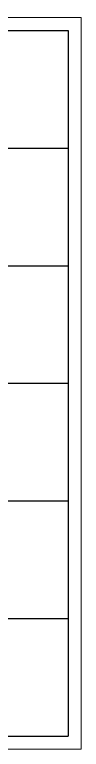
# Model space of a CAD drawing. Header units: inches. Extents: x 1824 to 2531, y 1185 to 2290.
# Drawn here: x 2410.78 to 2414.58, y 1931.61 to 1973.77 of the extents above; entities that cross this region are included whole.
import ezdxf

# ---------------------------------------------------------------- set-up
doc = ezdxf.new("R2010")
doc.units = ezdxf.units.IN
doc.header["$MEASUREMENT"] = 0
doc.layers.add('table3', color=150, linetype='Continuous', lineweight=15)
doc.layers.add('table5', color=5, linetype='Continuous', lineweight=25)

msp = doc.modelspace()

# ---------------------------------------------------------------- linework, layer by layer
at = {"layer": 'table3'}
for p, q in [((1831.503, 1973.769), (2414.578, 1973.609)), ((2414.578, 1973.609), (2414.578, 1931.609)), ((1831.502, 1931.769), (2414.578, 1931.605))]:
    msp.add_line(p, q, dxfattribs=at)
at = {"layer": 'table5', "color": 5}
for p, q in [((1832.253, 1973.019), (2413.828, 1972.859)), ((2413.828, 1972.859), (2413.828, 1932.359)), ((1832.253, 1966.269), (2413.828, 1966.111)), ((1832.253, 1959.519), (2413.828, 1959.36)), ((1832.253, 1952.769), (2413.828, 1952.611)), ((1832.253, 1946.019), (2413.828, 1945.861)), ((1832.252, 1939.269), (2413.828, 1939.106)), ((1832.252, 1932.519), (2413.828, 1932.359))]:
    msp.add_line(p, q, dxfattribs=at)

doc.saveas('drawing.dxf')
